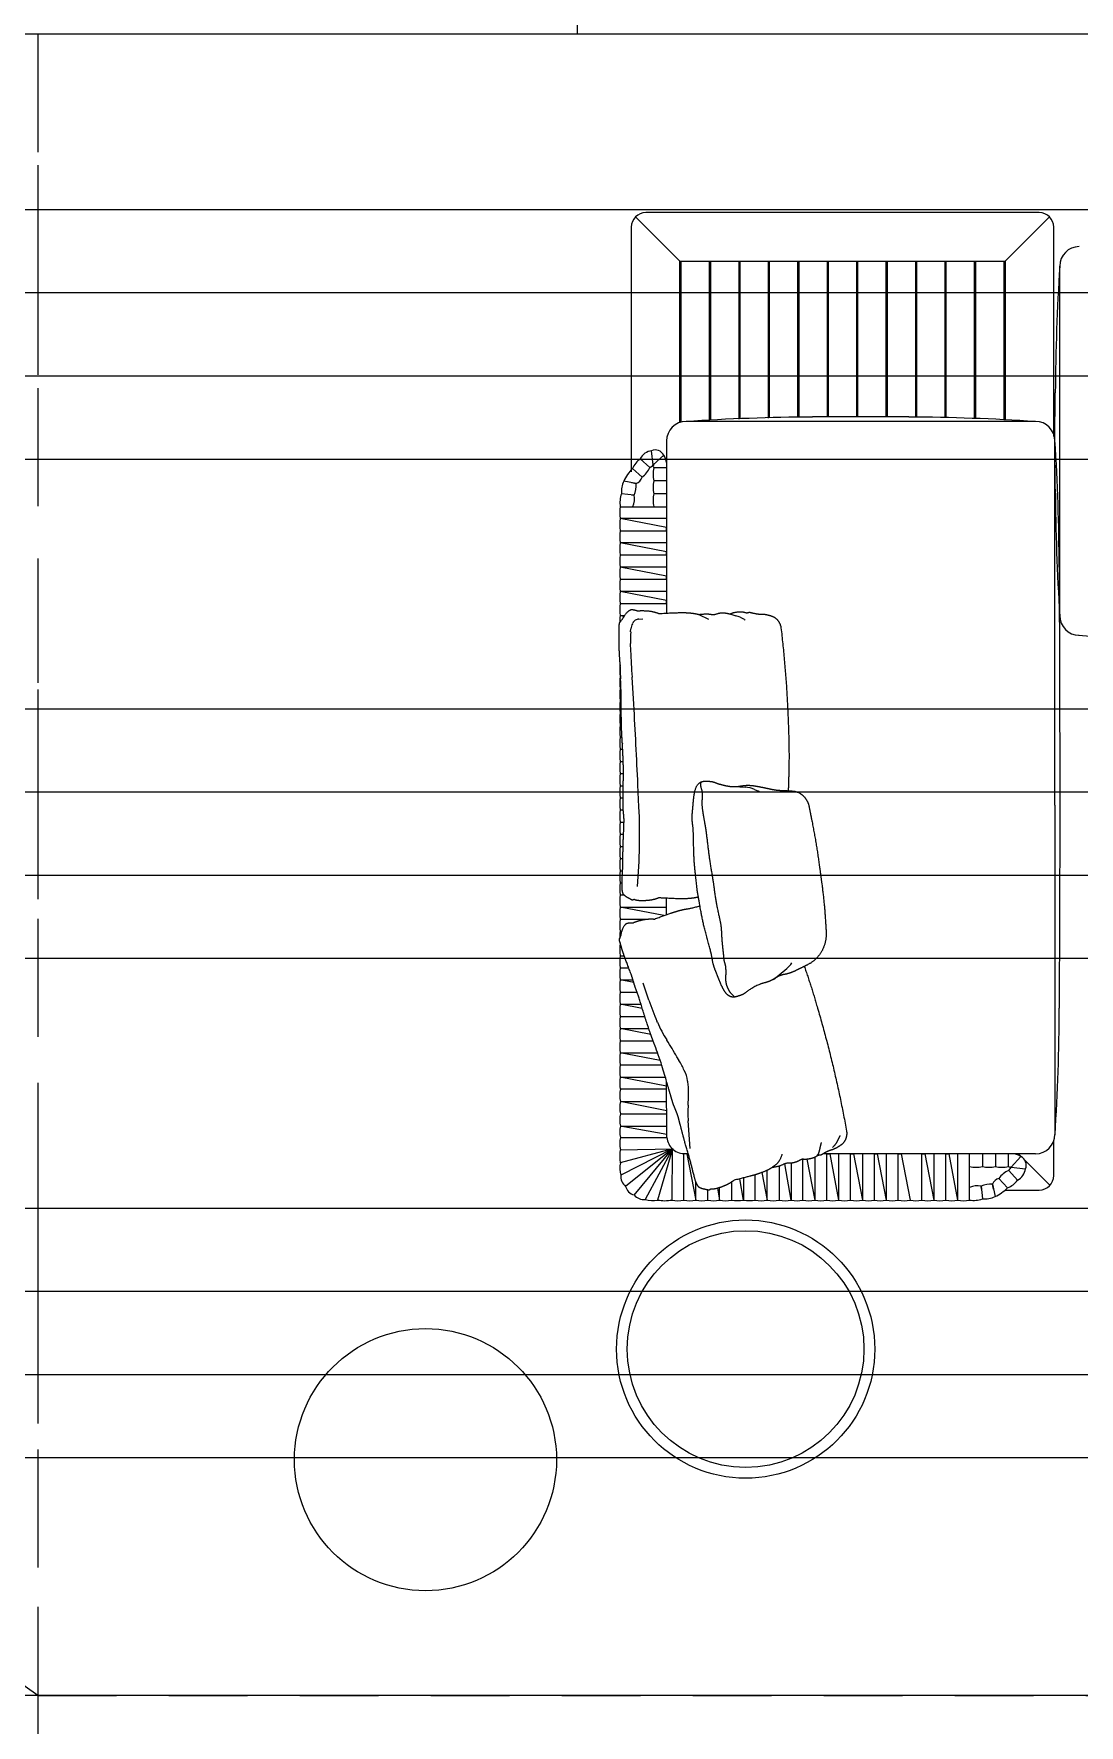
# Model space of a CAD drawing. Header units: metres. Extents: x 42 to 199, y -121 to 268.
# Drawn here: x 97.919 to 99.913, y -72.384 to -69.158 of the extents above; entities that cross this region are included whole.
import ezdxf

# ---------------------------------------------------------------- set-up
doc = ezdxf.new("R2010")
doc.units = ezdxf.units.M
doc.header["$LTSCALE"] = 0.3
doc.linetypes.add('HIDDEN', pattern=[0.375, 0.25, -0.125])
doc.layers.get('0').update_dxf_attribs({"color": 8})
for name, color, linetype in [('A-Cols', 8, 'Continuous'), ('A-ELEVATION 3', 8, 'Continuous'), ('A-Hidden-Above', 8, 'HIDDEN'), ('A-Wall-Plst', 8, 'Continuous')]:
    doc.layers.add(name, color=color, linetype=linetype)
for name, color, linetype, lineweight in [('A-Furniture', 8, 'Continuous', 0), ('A-Hatch', 8, 'Continuous', 9), ('DA HOUSE ARCH LAYOUT', 8, 'Continuous', 9)]:
    doc.layers.add(name, color=color, linetype=linetype, lineweight=lineweight)

# ---------------------------------------------------------------- blocks, each defined once
blk = doc.blocks.new('zw$8D9D')
for p, q in [((0.6824, 2.641), (-0.2319, 2.641)), ((-0.2658, 2.6071), (-0.2658, 2.0388)), ((-0.2559, 2.6311), (-0.1529, 2.5281)), ((0.7063, 2.6311), (0.6033, 2.5281)), ((0.7162, 2.1205), (0.7162, 2.6071)), ((-0.1529, 2.1533), (-0.1529, 2.5281)), ((-0.1529, 2.5281), (0.6033, 2.5281)), ((-0.1495, 2.1543), (-0.1495, 2.5281)), ((-0.1495, 2.5281), (-0.0844, 2.5281)), ((-0.0844, 2.5281), (-0.0844, 2.1581)), ((-0.081, 2.1583), (-0.081, 2.5281)), ((-0.081, 2.5281), (-0.016, 2.5281)), ((-0.016, 2.5281), (-0.016, 2.1613)), ((-0.0126, 2.1615), (-0.0126, 2.5281)), ((-0.0126, 2.5281), (0.0524, 2.5281)), ((0.0524, 2.5281), (0.0524, 2.1636)), ((0.0558, 2.1637), (0.0558, 2.5281)), ((0.0558, 2.5281), (0.1209, 2.5281)), ((0.1209, 2.5281), (0.1209, 2.165)), ((0.1243, 2.165), (0.1243, 2.5281)), ((0.1243, 2.5281), (0.1893, 2.5281)), ((0.1893, 2.5281), (0.1893, 2.1656)), ((0.1927, 2.1656), (0.1927, 2.5281)), ((0.1927, 2.5281), (0.2578, 2.5281)), ((0.2578, 2.5281), (0.2578, 2.166)), ((0.2611, 2.166), (0.2611, 2.5281)), ((0.2611, 2.5281), (0.3262, 2.5281)), ((0.3262, 2.5281), (0.3262, 2.1657)), ((0.3296, 2.1657), (0.3296, 2.5281)), ((0.3296, 2.5281), (0.3946, 2.5281)), ((0.3946, 2.5281), (0.3946, 2.1652)), ((0.398, 2.1652), (0.398, 2.5281)), ((0.398, 2.5281), (0.4631, 2.5281)), ((0.4631, 2.5281), (0.4631, 2.1641)), ((0.4665, 2.164), (0.4665, 2.5281)), ((0.4665, 2.5281), (0.5315, 2.5281)), ((0.5315, 2.5281), (0.5315, 2.1621)), ((0.5349, 2.162), (0.5349, 2.5281)), ((0.5349, 2.5281), (0.6, 2.5281)), ((0.6, 2.5281), (0.6, 2.1591)), ((0.6033, 2.5281), (0.6033, 2.159)), ((0.7301, 1.7043), (0.7301, 2.5166)), ((0.719, 2.1104), (0.7197, 2.2223)), ((0.2676, 2.1667), (0.1557, 2.166)), ((0.3795, 2.166), (0.2676, 2.1667)), ((0.6737, 2.1556), (-0.1386, 2.1556)), ((-0.2151, 2.0546), (-0.2187, 2.0877)), ((-0.1839, 2.1104), (-0.1838, 1.7102)), ((0.719, 1.264), (0.719, 2.1104)), ((0.7197, 1.9985), (0.719, 2.1104)), ((-0.2409, 2.0258), (-0.2632, 2.0461)), ((-0.2226, 2.0487), (-0.2449, 2.069)), ((-0.2151, 2.0546), (-0.1903, 2.0771)), ((-0.1838, 2.0478), (-0.2131, 2.0478)), ((-0.2545, 2.0112), (-0.2833, 2.0171)), ((-0.2657, 2.0135), (-0.2545, 2.0112)), ((-0.1838, 2.0178), (-0.2131, 2.0178)), ((-0.2594, 1.9846), (-0.2886, 1.9876)), ((-0.2657, 1.9852), (-0.2657, 1.9852)), ((-0.2657, 1.9852), (-0.2594, 1.9846)), ((-0.1838, 1.9877), (-0.2131, 1.9877)), ((-0.2914, 1.9576), (-0.1838, 1.9576)), ((-0.1838, 1.9089), (-0.2914, 1.93)), ((-0.1838, 1.93), (-0.2914, 1.93)), ((-0.2913, 1.9576), (-0.262, 1.9576)), ((-0.2914, 1.9018), (-0.1838, 1.9018)), ((-0.1838, 1.9018), (-0.1838, 1.9089)), ((-0.1838, 1.9018), (-0.1838, 1.9018)), ((-0.1838, 1.9018), (-0.1838, 1.8736)), ((-0.1838, 1.8524), (-0.2914, 1.8736)), ((-0.1838, 1.8736), (-0.2914, 1.8736)), ((-0.1838, 1.8453), (-0.1838, 1.8524)), ((-0.2914, 1.8453), (-0.1838, 1.8453)), ((-0.1838, 1.796), (-0.2914, 1.8171)), ((-0.1838, 1.8171), (-0.2914, 1.8171)), ((-0.1838, 1.8453), (-0.1838, 1.8453)), ((-0.1838, 1.8453), (-0.1838, 1.8171)), ((0.7289, 1.8173), (0.7302, 1.3047)), ((-0.2914, 1.7889), (-0.1838, 1.7889)), ((-0.1838, 1.7889), (-0.1838, 1.796)), ((-0.1838, 1.7889), (-0.1838, 1.7889)), ((-0.1838, 1.7889), (-0.1838, 1.7607)), ((-0.1838, 1.7396), (-0.2914, 1.7607)), ((-0.1838, 1.7607), (-0.2914, 1.7607)), ((-0.2914, 1.7325), (-0.1838, 1.7325)), ((-0.1838, 1.7325), (-0.1838, 1.7396)), ((-0.1838, 1.7325), (-0.1838, 1.7325)), ((-0.1838, 1.7325), (-0.1838, 1.7102)), ((-0.2826, 1.7025), (-0.2914, 1.7043)), ((-0.2815, 1.7043), (-0.2914, 1.7043)), ((-0.2481, 1.6962), (-0.239, 1.697)), ((-0.1086, 1.7071), (-0.0867, 1.6958)), ((-0.041, 1.7094), (-0.0324, 1.7068)), ((-0.0131, 1.7008), (-0.0037, 1.6961)), ((-0.0022, 1.6944), (-0.0011, 1.6938)), ((-0.2673, 1.6665), (-0.2667, 1.6737)), ((-0.2633, 1.6857), (-0.2625, 1.6872)), ((-0.2667, 1.6225), (-0.2676, 1.6394)), ((-0.2914, 1.5632), (-0.2905, 1.5632)), ((-0.2914, 1.535), (-0.2899, 1.5347)), ((-0.2899, 1.535), (-0.2914, 1.535)), ((-0.2599, 1.4983), (-0.2634, 1.5615)), ((-0.289, 1.5068), (-0.2914, 1.5068)), ((-0.2891, 1.4781), (-0.2914, 1.4785)), ((-0.2914, 1.4785), (-0.2891, 1.4785)), ((-0.2914, 1.4503), (-0.2886, 1.4503)), ((-0.2874, 1.4213), (-0.2914, 1.4221)), ((-0.2914, 1.4221), (-0.2874, 1.4221)), ((-0.2914, 1.3939), (-0.2858, 1.3939)), ((-0.2845, 1.3643), (-0.2914, 1.3657)), ((-0.2914, 1.3657), (-0.2845, 1.3657)), ((-0.2914, 1.3375), (-0.284, 1.3375)), ((-0.2846, 1.3079), (-0.2914, 1.3092)), ((-0.2914, 1.3092), (-0.2846, 1.3092)), ((-0.248, 1.2604), (-0.2504, 1.3109)), ((-0.0266, 1.3072), (-0.001, 1.3055)), ((0.0208, 1.3002), (0.0298, 1.2964)), ((0.7302, 1.3047), (0.7301, 1.2652)), ((-0.2914, 1.281), (-0.2849, 1.281)), ((0.7191, 1.264), (0.7191, 0.499)), ((0.7301, 1.2652), (0.7302, 1.2257)), ((-0.2844, 1.2514), (-0.2914, 1.2528)), ((-0.2914, 1.2528), (-0.2845, 1.2528)), ((-0.2914, 1.2246), (-0.2827, 1.2246)), ((0.7302, 1.2257), (0.729, 0.7921)), ((-0.2839, 1.1949), (-0.2914, 1.1964)), ((-0.2914, 1.1964), (-0.2838, 1.1964)), ((-0.2914, 1.1682), (-0.2849, 1.1682)), ((-0.2853, 1.1388), (-0.2914, 1.1399)), ((-0.2914, 1.1399), (-0.2853, 1.1399)), ((-0.2914, 1.1117), (-0.286, 1.1117)), ((-0.2873, 1.0827), (-0.2914, 1.0835)), ((-0.2914, 1.0835), (-0.2873, 1.0835)), ((-0.2914, 1.0553), (-0.2829, 1.0553)), ((-0.1903, 1.0072), (-0.2914, 1.0271)), ((-0.2914, 1.0271), (-0.1838, 1.0271)), ((-0.1838, 1.0096), (-0.1838, 1.0476)), ((-0.2914, 0.9989), (-0.2313, 0.9989)), ((-0.2877, 0.9699), (-0.2914, 0.9707)), ((-0.2914, 0.9707), (-0.2875, 0.9707)), ((-0.2914, 0.9424), (-0.2912, 0.9424)), ((-0.2912, 0.9424), (-0.2914, 0.9424)), ((-0.2816, 0.9123), (-0.2914, 0.9142)), ((-0.2914, 0.9142), (-0.2823, 0.9142)), ((-0.2914, 0.886), (-0.2718, 0.886)), ((0.0644, 0.8592), (0.0958, 0.8843)), ((-0.26, 0.8516), (-0.2914, 0.8578)), ((-0.2914, 0.8578), (-0.2619, 0.8578)), ((-0.2914, 0.8296), (-0.2525, 0.8296)), ((-0.2248, 0.8106), (-0.2384, 0.85)), ((-0.2402, 0.7913), (-0.2914, 0.8014)), ((-0.2914, 0.8014), (-0.2431, 0.8014)), ((-0.2914, 0.7731), (-0.2346, 0.7731)), ((-0.2052, 0.7595), (-0.2062, 0.762)), ((-0.2204, 0.731), (-0.2914, 0.7449)), ((-0.2914, 0.7449), (-0.2254, 0.7449)), ((-0.2914, 0.7167), (-0.2153, 0.7167)), ((-0.1831, 0.7176), (-0.1835, 0.7183)), ((-0.1985, 0.6703), (-0.2914, 0.6885)), ((-0.2914, 0.6885), (-0.2049, 0.6885)), ((-0.1549, 0.6707), (-0.1596, 0.679)), ((-0.2914, 0.6603), (-0.1951, 0.6603)), ((-0.1836, 0.6109), (-0.2914, 0.6321)), ((-0.2914, 0.6321), (-0.1866, 0.6321)), ((-0.2914, 0.6039), (-0.2913, 0.6039)), ((-0.1836, 0.604), (-0.2913, 0.604)), ((-0.1835, 0.4984), (-0.1836, 0.6212)), ((-0.1344, 0.6207), (-0.1348, 0.6231)), ((-0.1835, 0.5538), (-0.2913, 0.5753)), ((-0.2913, 0.5753), (-0.1836, 0.5753)), ((-0.1337, 0.5671), (-0.1334, 0.5736)), ((-0.2913, 0.5466), (-0.1835, 0.5466)), ((-0.1835, 0.4984), (-0.2913, 0.5179)), ((-0.2913, 0.5179), (-0.1835, 0.5179)), ((-0.1835, 0.5466), (-0.1838, 0.5466)), ((-0.1292, 0.4659), (-0.1335, 0.5305)), ((-0.2913, 0.4919), (-0.1833, 0.4919)), ((-0.1833, 0.4919), (-0.1835, 0.4984)), ((0.7162, 0.4033), (0.7162, 0.4832)), ((-0.1699, 0.4653), (-0.2913, 0.4328)), ((-0.2913, 0.4633), (-0.1699, 0.4653)), ((-0.1699, 0.4653), (-0.2901, 0.4042)), ((-0.1699, 0.4653), (-0.2793, 0.378)), ((-0.2595, 0.358), (-0.1699, 0.4653)), ((-0.1699, 0.4653), (-0.2333, 0.3474)), ((-0.1699, 0.4653), (-0.2047, 0.3463)), ((-0.1711, 0.3463), (-0.1699, 0.4653)), ((-0.1434, 0.454), (-0.1436, 0.4541)), ((-0.1434, 0.3463), (-0.1434, 0.454)), ((-0.1335, 0.4539), (-0.1434, 0.454)), ((-0.1365, 0.4539), (-0.1158, 0.3463)), ((0.1332, 0.3463), (0.1332, 0.4412)), ((0.1426, 0.441), (0.1609, 0.3463)), ((0.1609, 0.4457), (0.1609, 0.3463)), ((0.1885, 0.4539), (0.1804, 0.4539)), ((0.6738, 0.4539), (0.1804, 0.4539)), ((0.1885, 0.3463), (0.1885, 0.4539)), ((0.1885, 0.4539), (0.1955, 0.4539)), ((0.1955, 0.4539), (0.2162, 0.3463)), ((0.2438, 0.4539), (0.2162, 0.4539)), ((0.2162, 0.4539), (0.2162, 0.3463)), ((0.2438, 0.3463), (0.2438, 0.4539)), ((0.2438, 0.4539), (0.2508, 0.4539)), ((0.2508, 0.4539), (0.2715, 0.3463)), ((0.2992, 0.4539), (0.2715, 0.4539)), ((0.2715, 0.4539), (0.2715, 0.3463)), ((0.2992, 0.3463), (0.2992, 0.4539)), ((0.2992, 0.4539), (0.3061, 0.4539)), ((0.3061, 0.4539), (0.3268, 0.3463)), ((0.3545, 0.4539), (0.3268, 0.4539)), ((0.3268, 0.4539), (0.3268, 0.3463)), ((0.3545, 0.3463), (0.3545, 0.4539)), ((0.3545, 0.4539), (0.3614, 0.4539)), ((0.3614, 0.4539), (0.3821, 0.3463)), ((0.4098, 0.3463), (0.4098, 0.4539)), ((0.4098, 0.4539), (0.4167, 0.4539)), ((0.4167, 0.4539), (0.4375, 0.3463)), ((0.4651, 0.4539), (0.4375, 0.4539)), ((0.4375, 0.4539), (0.4375, 0.3463)), ((0.4651, 0.3463), (0.4651, 0.4539)), ((0.4651, 0.4539), (0.4721, 0.4539)), ((0.4721, 0.4539), (0.4928, 0.3463)), ((0.5204, 0.4539), (0.4928, 0.4539)), ((0.4928, 0.4539), (0.4928, 0.3463)), ((0.5204, 0.3463), (0.5204, 0.4539)), ((0.5505, 0.4539), (0.5505, 0.4245)), ((0.5806, 0.4539), (0.5806, 0.4245)), ((0.6106, 0.4539), (0.6106, 0.4245)), ((0.6174, 0.4226), (0.6399, 0.4474)), ((0.6424, 0.4459), (0.6343, 0.4541)), ((0.6424, 0.4459), (0.6369, 0.4514)), ((0.7064, 0.3819), (0.6486, 0.4397)), ((-0.0051, 0.3464), (-0.0136, 0.3957)), ((-0.0051, 0.3978), (-0.0051, 0.3464)), ((0.0225, 0.3463), (0.0225, 0.4052)), ((0.0379, 0.4103), (0.0502, 0.3463)), ((0.0502, 0.3463), (0.0502, 0.4155)), ((0.0779, 0.4253), (0.0779, 0.3463)), ((0.1055, 0.3463), (0.091, 0.4306)), ((0.1055, 0.4322), (0.1055, 0.3463)), ((0.5886, 0.3968), (0.6089, 0.3744)), ((0.6115, 0.4151), (0.6318, 0.3927)), ((0.6174, 0.4226), (0.6505, 0.4189)), ((-0.1158, 0.3463), (-0.1158, 0.3891)), ((-0.0881, 0.3463), (-0.0881, 0.3697)), ((-0.0657, 0.3736), (-0.0604, 0.3463)), ((-0.0604, 0.3463), (-0.0604, 0.3752)), ((-0.0328, 0.3882), (-0.0328, 0.3463)), ((0.5204, 0.3464), (0.5204, 0.3757)), ((0.5474, 0.3783), (0.5504, 0.3491)), ((0.548, 0.372), (0.5474, 0.3783)), ((0.548, 0.372), (0.548, 0.372)), ((0.574, 0.3832), (0.5799, 0.3544)), ((0.5763, 0.372), (0.574, 0.3832)), ((0.6032, 0.3695), (0.6824, 0.3695))]:
    blk.add_line(p, q)
for radius in [0.3001, 0.2751]:
    blk.add_circle((0, 0), radius)
for centre, radius, start, end in [((-0.2319, 2.6071), 0.0339, 90, 180), ((0.6824, 2.6071), 0.0339, 0, 90), ((0.7754, 2.5166), 0.0453, 90.0441, 180.044), ((5.8471, 2.1888), 5.1274, 176.335, 179.6257), ((0.1892, -2.9614), 5.1274, 90.3743, 93.665), ((0.346, -2.9614), 5.1274, 86.335, 89.6257), ((-0.1386, 2.1103), 0.0453, 89.956, 179.9559), ((0.6737, 2.1103), 0.0453, 0.0441, 90.044), ((-0.2136, 2.0529), 0.0352, 98.3015, 152.7431), ((-0.2101, 2.0675), 0.022, 25.8336, 113.1524), ((-4.0671, 1.805), 4.796, 0.147, 3.665), ((-0.1717, 1.9614), 0.1247, 137.2043, 153.4621), ((-0.2131, 2.0248), 0.0544, 125.7474, 156.9688), ((-0.2727, 2.07), 0.0544, 305.7474, 336.9688), ((-0.2344, 2.0715), 0.0257, 297.3772, 318.8609), ((-0.1564, 2.0328), 0.0587, 165.162, 194.838), ((-0.208, 2.0522), 0.00676, 146.9925, 220.573), ((-0.2254, 2.0539), 0.042, 8.3257, 33.4355), ((-0.2305, 1.9924), 0.0583, 154.9252, 184.7248), ((-0.2999, 2.0058), 0.0458, 332.3368, 6.7828), ((-0.2635, 2.0333), 0.0238, 292.3474, 341.8485), ((-0.1564, 2.0027), 0.0587, 165.162, 194.838), ((-0.2336, 1.9675), 0.0586, 159.9549, 189.6634), ((-0.304, 1.9753), 0.0456, 337.2672, 11.7724), ((-0.1564, 1.9727), 0.0587, 165.162, 194.838), ((5.8471, 2.032), 5.1274, 180.3743, 183.665), ((-0.2228, 1.9438), 0.07, 168.6012, 191.3988), ((-0.22, 1.9159), 0.0728, 168.8238, 191.1762), ((-0.22, 1.8877), 0.0728, 168.8238, 191.1762), ((-0.22, 1.8594), 0.0728, 168.8238, 191.1762), ((-0.22, 1.8312), 0.0728, 168.8238, 191.1762), ((-0.22, 1.803), 0.0728, 168.8238, 191.1762), ((-0.22, 1.7748), 0.0728, 168.8238, 191.1762), ((-0.22, 1.7466), 0.0728, 168.8238, 191.1762), ((-0.22, 1.7184), 0.0728, 168.8238, 191.1762), ((-0.22, 1.6902), 0.0728, 168.8238, 181.5523), ((-0.2491, 1.6805), 0.015, 119.7449, 153.4349), ((-0.2463, 1.6757), 0.0205, 94.7636, 119.7449), ((0.0099, 1.8472), 0.1466, 253.2172, 257.1957), ((-0.0319, 1.663), 0.0422, 63.4349, 77.1957), ((-0.0044, 1.6947), 0.0016, 21.8014, 63.4349), ((-0.0013, 1.6959), 0.00174, 201.8014, 240.2551), ((0.7754, 1.7042), 0.0453, 179.956, 269.9559), ((-0.0722, 1.6502), 0.1957, 175.2364, 183.1798), ((-0.234, 1.671), 0.0328, 153.4349, 175.2364), ((1.0807, 6.4451), 4.796, 266.335, 269.853), ((-45.9302, -0.9144), 45.7339, 3.10336, 3.17983), ((-0.22, 1.5773), 0.0728, 169.8363, 191.1762), ((-0.22, 1.5491), 0.0728, 168.8238, 191.1762), ((-0.22, 1.5209), 0.0728, 168.8238, 191.1762), ((-0.22, 1.4926), 0.0728, 168.8238, 191.1762), ((-28.7295, -0.0452), 28.5114, 2.72631, 3.10336), ((-0.22, 1.4644), 0.0728, 168.8238, 191.1762), ((-0.22, 1.4362), 0.0728, 168.8238, 191.1762), ((-0.22, 1.408), 0.0728, 168.8238, 191.1762), ((-0.22, 1.3798), 0.0728, 168.8238, 191.1762), ((-0.22, 1.3516), 0.0728, 168.8238, 191.1762), ((-0.22, 1.3233), 0.0728, 168.8238, 191.1762), ((-0.22, 1.2951), 0.0728, 168.8238, 191.1762), ((-0.0053, 1.2399), 0.0658, 66.6148, 86.2373), ((-0.22, 1.2669), 0.0728, 168.8238, 191.1762), ((-1.6438, 1.1939), 1.3974, 355.1207, 2.7263), ((0.0265, 1.2887), 0.00836, 45, 66.6148), ((-0.22, 1.2387), 0.0728, 168.8238, 191.1762), ((-0.22, 1.2105), 0.0728, 168.8238, 191.1762), ((-0.22, 1.1823), 0.0728, 168.8238, 191.1762), ((-0.22, 1.1541), 0.0728, 168.8238, 191.1762), ((-0.22, 1.1258), 0.0728, 168.8238, 191.1762), ((-0.22, 1.0976), 0.0728, 168.8238, 191.1762), ((-0.22, 1.0694), 0.0728, 168.8238, 191.1762), ((-0.22, 1.0412), 0.0728, 168.8238, 191.1762), ((-0.22, 1.013), 0.0728, 168.8238, 191.1762), ((-0.22, 0.9848), 0.0728, 168.8238, 191.1762), ((-0.22, 0.9565), 0.0728, 168.8238, 181.9125), ((-0.22, 0.9565), 0.0728, 190.0359, 191.1762), ((-0.22, 0.9283), 0.0728, 168.8238, 191.1762), ((-0.22, 0.9001), 0.0728, 168.8238, 191.1762), ((-0.22, 0.8719), 0.0728, 168.8238, 191.1762), ((0.0659, 0.9216), 0.0478, 308.7048, 330.2551), ((-0.22, 0.8437), 0.0728, 168.8238, 191.1762), ((-0.22, 0.8155), 0.0728, 168.8238, 191.1762), ((-0.22, 0.7873), 0.0728, 168.8238, 191.1762), ((0.5018, 1.0607), 0.7685, 198.992, 202.873), ((-4.0945, 0.8062), 4.8235, 356.335, 359.833), ((-0.22, 0.759), 0.0728, 168.8238, 191.1762), ((0.0499, 0.8672), 0.2768, 202.873, 212.5278), ((-0.22, 0.7308), 0.0728, 168.8238, 191.1762), ((-0.22, 0.7026), 0.0728, 168.8238, 191.1762), ((-1.0623, 0.1569), 1.0428, 30.0441, 32.5278), ((-0.22, 0.6744), 0.0728, 168.8238, 191.1762), ((-0.4746, 0.4858), 0.3693, 25.996, 30.0441), ((-0.22, 0.6462), 0.0728, 168.8238, 191.1762), ((-0.22, 0.618), 0.0728, 168.8238, 191.1762), ((-0.2229, 0.6086), 0.0893, 9.3666, 25.996), ((-0.2174, 0.5897), 0.0752, 169.0064, 190.9936), ((-0.2661, 0.599), 0.1335, 359.2475, 9.3666), ((-0.7146, 0.6049), 0.5821, 356.921, 359.2475), ((-0.2174, 0.561), 0.0752, 169.0064, 190.9936), ((0.1701, 0.5508), 0.3043, 176.921, 183.8143), ((-0.2174, 0.5323), 0.0752, 169.0064, 190.9936), ((-0.2307, 0.5049), 0.0619, 167.878, 192.122), ((-0.2174, 0.4776), 0.0752, 169.0064, 190.9936), ((-0.1412, 0.4964), 0.0423, 185.9906, 229.3113), ((0.6739, 0.4991), 0.0452, 269.8691, 359.8684), ((-0.2092, 0.4481), 0.0835, 169.5029, 190.4971), ((-0.2392, 0.4206), 0.0535, 166.7371, 197.7973), ((-0.1412, 0.4964), 0.0423, 225.072, 266.7791), ((0.5355, 0.3972), 0.0587, 104.7906, 104.838), ((0.5355, 0.3972), 0.0587, 75.162, 75.2094), ((0.5655, 0.3972), 0.0587, 104.7906, 104.838), ((0.5655, 0.3972), 0.0587, 75.162, 75.2094), ((0.5956, 0.3972), 0.0587, 104.7906, 104.838), ((0.5956, 0.3972), 0.0587, 75.162, 75.2094), ((0.6167, 0.4123), 0.042, 98.2079, 98.3256), ((0.6167, 0.4123), 0.042, 56.5645, 81.7921), ((0.6303, 0.4276), 0.022, 336.8476, 64.1664), ((-0.2588, 0.4018), 0.0314, 175.6189, 229.213), ((0.5355, 0.4813), 0.0587, 255.162, 284.838), ((0.5655, 0.4813), 0.0587, 255.162, 284.838), ((0.5961, 0.3741), 0.0238, 108.1515, 157.6526), ((0.5956, 0.4813), 0.0587, 255.162, 284.838), ((0.6328, 0.365), 0.0544, 113.0312, 144.2526), ((0.615, 0.4297), 0.00676, 229.427, 303.0075), ((0.6343, 0.4033), 0.0257, 131.1391, 152.6228), ((0.6157, 0.424), 0.0352, 297.2569, 351.6985), ((0.6824, 0.4033), 0.0339, 270, 0), ((-0.2512, 0.3861), 0.0292, 195.9304, 253.543), ((-0.2357, 0.3787), 0.0314, 221.0252, 274.3811), ((0.5381, 0.3337), 0.0456, 78.2276, 112.7328), ((0.5686, 0.3377), 0.0458, 83.2172, 117.6632), ((0.5552, 0.4072), 0.0583, 265.2752, 295.0748), ((0.5242, 0.466), 0.1247, 296.5379, 312.7957), ((0.5876, 0.4245), 0.0544, 293.0312, 324.2526), ((-0.217, 0.3984), 0.0535, 252.2027, 283.2629), ((-0.1879, 0.445), 0.1001, 260.3301, 279.6699), ((-0.1573, 0.4149), 0.07, 258.6012, 281.3988), ((-0.1296, 0.4149), 0.07, 258.6012, 281.3988), ((-0.1019, 0.4149), 0.07, 258.6012, 281.3988), ((-0.0743, 0.4149), 0.07, 258.6012, 281.3988), ((-0.0466, 0.4149), 0.07, 258.6012, 281.3988), ((-0.0189, 0.415), 0.07, 258.6012, 281.3988), ((0.0087, 0.415), 0.07, 258.6012, 281.3988), ((0.0364, 0.4149), 0.07, 258.6012, 281.3988), ((0.064, 0.4149), 0.07, 258.6012, 281.3988), ((0.0917, 0.4149), 0.07, 258.6012, 281.3988), ((0.1194, 0.4149), 0.07, 258.6012, 281.3988), ((0.147, 0.4149), 0.07, 258.6012, 281.3988), ((0.1747, 0.4149), 0.07, 258.6012, 281.3988), ((0.2023, 0.4149), 0.07, 258.6012, 281.3988), ((0.23, 0.4149), 0.07, 258.6012, 281.3988), ((0.2577, 0.4149), 0.07, 258.6012, 281.3988), ((0.2853, 0.4149), 0.07, 258.6012, 281.3988), ((0.313, 0.4149), 0.07, 258.6012, 281.3988), ((0.3406, 0.4149), 0.07, 258.6012, 281.3988), ((0.3683, 0.4149), 0.07, 258.6012, 281.3988), ((0.396, 0.4149), 0.07, 258.6012, 281.3988), ((0.4236, 0.4149), 0.07, 258.6012, 281.3988), ((0.4513, 0.4149), 0.07, 258.6012, 281.3988), ((0.479, 0.4149), 0.07, 258.6012, 281.3988), ((0.5066, 0.4149), 0.07, 258.6012, 281.3988), ((0.5303, 0.4041), 0.0586, 260.3366, 290.0451)]:
    blk.add_arc(centre, radius, start, end)
for points in [[(-0.2916, 1.6896), (-0.2896, 1.6911), (-0.2778, 1.7105), (-0.2688, 1.7175), (-0.2674, 1.7181)], [(-0.2674, 1.7181), (-0.266, 1.7187), (-0.257, 1.7177), (-0.2512, 1.7154)], [(-0.2014, 1.7093), (-0.166, 1.7113), (-0.1336, 1.7116), (-0.1212, 1.7097)], [(-0.1212, 1.7097), (-0.1145, 1.7087), (-0.1086, 1.7071)], [(-0.1086, 1.7071), (-0.091, 1.7093), (-0.0823, 1.7077)], [(-0.0823, 1.7077), (-0.0735, 1.7061), (-0.0597, 1.7112), (-0.0462, 1.7107), (-0.0358, 1.708), (-0.0326, 1.7098)], [(-0.0011, 1.7116), (0.0037, 1.7108), (0.0062, 1.7117)], [(0.0062, 1.7117), (0.009, 1.7127), (0.0119, 1.7117)], [(0.0119, 1.7117), (0.0149, 1.7107), (0.0304, 1.7077), (0.0411, 1.7082), (0.0485, 1.7068)], [(0.0485, 1.7068), (0.0559, 1.7053), (0.0655, 1.7014)], [(-0.294, 1.6433), (-0.2938, 1.6636), (-0.2936, 1.6838)], [(-0.2936, 1.6838), (-0.2936, 1.6881), (-0.2916, 1.6896)], [(-0.2917, 1.5919), (-0.2931, 1.6118), (-0.2941, 1.6324), (-0.294, 1.6433)], [(-0.2905, 1.558), (-0.2903, 1.572), (-0.2917, 1.5919)], [(-0.2897, 1.5321), (-0.2906, 1.544), (-0.2905, 1.558)], [(-0.289, 1.4993), (-0.2888, 1.5203), (-0.2897, 1.5321)], [(-0.288, 1.4327), (-0.2884, 1.4378), (-0.2892, 1.4784), (-0.289, 1.4993)], [(-0.2874, 1.4208), (-0.2876, 1.4277), (-0.288, 1.4327)], [(-0.2866, 1.4089), (-0.2871, 1.4139), (-0.2874, 1.4208)], [(-0.2841, 1.3283), (-0.2837, 1.3484), (-0.2862, 1.404), (-0.2866, 1.4089)], [(-0.124, 1.2435), (-0.123, 1.2549), (-0.1207, 1.2841), (-0.1151, 1.3088), (-0.1034, 1.3192), (-0.0982, 1.3194)], [(-0.1002, 1.2924), (-0.1008, 1.2964), (-0.1046, 1.309), (-0.104, 1.3141)], [(-0.104, 1.3141), (-0.1034, 1.3192), (-0.1036, 1.318)], [(-0.0982, 1.3194), (-0.0929, 1.3195), (-0.085, 1.3194)], [(-0.085, 1.3194), (-0.0771, 1.3193), (-0.0694, 1.316)], [(-0.0694, 1.316), (-0.0617, 1.3128), (-0.0481, 1.3097)], [(-0.0188, 1.3074), (-0.0137, 1.3082), (-0.0086, 1.309)], [(0.0491, 1.3034), (0.0548, 1.3022), (0.0605, 1.301)], [(0.1067, 1.297), (0.108, 1.2969), (0.1093, 1.2968)], [(-0.0994, 1.2508), (-0.1011, 1.2625), (-0.1007, 1.2782), (-0.0996, 1.2884), (-0.1002, 1.2924)], [(0.1338, 1.2858), (0.1339, 1.2857), (0.1341, 1.2855)], [(0.1474, 1.2609), (0.1509, 1.2429), (0.1545, 1.2249)], [(-0.2833, 1.2108), (-0.2832, 1.2149), (-0.2827, 1.2237), (-0.2827, 1.2351), (-0.2838, 1.2454)], [(-0.1234, 1.221), (-0.125, 1.232), (-0.124, 1.2435)], [(-0.1119, 1.0614), (-0.116, 1.0978), (-0.1199, 1.1336), (-0.1211, 1.1786), (-0.1217, 1.2099), (-0.1234, 1.221)], [(-0.0945, 1.2214), (-0.0977, 1.2391), (-0.0994, 1.2508)], [(-0.0874, 1.1704), (-0.0912, 1.2037), (-0.0945, 1.2214)], [(-0.2852, 1.1466), (-0.2849, 1.173), (-0.2833, 1.2066), (-0.2833, 1.2108)], [(-0.2873, 1.0728), (-0.2877, 1.0797), (-0.2854, 1.1201), (-0.2852, 1.1466)], [(-0.0721, 1.0659), (-0.0756, 1.0918), (-0.0835, 1.137), (-0.0874, 1.1704)], [(0.1713, 1.1236), (0.1741, 1.1033), (0.1768, 1.083)], [(-0.2857, 1.0612), (-0.287, 1.0659), (-0.2873, 1.0728)], [(-0.283, 1.0554), (-0.2844, 1.0565), (-0.2857, 1.0612)], [(-0.0621, 0.8591), (-0.0674, 0.8727), (-0.0758, 0.8941), (-0.079, 0.9162), (-0.0873, 0.9464), (-0.0989, 0.9899), (-0.1054, 1.0253), (-0.1119, 1.0614)], [(-0.0559, 0.9748), (-0.0564, 0.9829), (-0.0608, 1.0036), (-0.0687, 1.0401), (-0.0721, 1.0659)], [(-0.2624, 1.0435), (-0.2637, 1.0431), (-0.2657, 1.0442), (-0.2689, 1.0461), (-0.2709, 1.0472)], [(-0.2589, 1.0447), (-0.2614, 1.0438), (-0.2624, 1.0435)], [(-0.2456, 1.0419), (-0.2543, 1.0422), (-0.2589, 1.0447)], [(-0.2246, 1.0427), (-0.2356, 1.0415), (-0.2456, 1.0419)], [(-0.2014, 1.0486), (-0.2136, 1.0439), (-0.2246, 1.0427)], [(-0.1085, 1.0293), (-0.1075, 1.0293), (-0.1061, 1.0294)], [(-0.2927, 0.9542), (-0.2912, 0.9563), (-0.2856, 0.9783), (-0.279, 0.9876), (-0.2767, 0.9895), (-0.2677, 0.9912), (-0.2615, 0.9907)], [(-0.2121, 0.9993), (-0.1789, 1.0116), (-0.1634, 1.0164)], [(0.1858, 0.9918), (0.1865, 0.981), (0.1871, 0.9702)], [(-0.0459, 0.8677), (-0.0451, 0.8735), (-0.0456, 0.8815), (-0.0465, 0.8921), (-0.05, 0.9023), (-0.0514, 0.9209), (-0.0544, 0.9462), (-0.0554, 0.9667), (-0.0559, 0.9748)], [(-0.2823, 0.9142), (-0.2858, 0.9239), (-0.2881, 0.9319)], [(-0.2607, 0.8538), (-0.2646, 0.8673), (-0.2789, 0.9045), (-0.2823, 0.9142)], [(-0.0431, 0.8436), (-0.0447, 0.8478), (-0.0467, 0.8619), (-0.0459, 0.8677)], [(0.1436, 0.8929), (0.1293, 0.8859), (0.115, 0.8789)], [(-0.2299, 0.7587), (-0.2363, 0.778), (-0.2481, 0.8182), (-0.2567, 0.8403), (-0.2607, 0.8538)], [(-0.0506, 0.8344), (-0.0568, 0.8454), (-0.0621, 0.8591)], [(-0.0373, 0.82), (-0.0444, 0.8234), (-0.0506, 0.8344)], [(-0.0252, 0.818), (-0.0321, 0.8245), (-0.0368, 0.8301), (-0.0415, 0.8395), (-0.0431, 0.8436)], [(0.0661, 0.8604), (0.0653, 0.8598), (0.0644, 0.8592)], [(-0.2177, 0.7234), (-0.22, 0.7299), (-0.2236, 0.7394), (-0.2299, 0.7587)], [(-0.2135, 0.7123), (-0.2154, 0.7169), (-0.2177, 0.7234)], [(-0.1632, 0.5567), (-0.1672, 0.5662), (-0.1691, 0.5722)], [(-0.1548, 0.532), (-0.1558, 0.5363), (-0.1591, 0.5472), (-0.1632, 0.5567)], [(-0.1526, 0.5237), (-0.1538, 0.5277), (-0.1548, 0.532)], [(-0.1473, 0.5034), (-0.1514, 0.5197), (-0.1526, 0.5237)], [(-0.1114, 0.38), (-0.114, 0.3841), (-0.1186, 0.3971), (-0.1283, 0.4364), (-0.1432, 0.4871), (-0.1473, 0.5034)], [(0.1741, 0.4711), (0.1752, 0.4756), (0.1764, 0.4802)], [(0.226, 0.4777), (0.218, 0.4712), (0.2047, 0.464), (0.1943, 0.4614), (0.1873, 0.4577)], [(0.2023, 0.4686), (0.2095, 0.4764), (0.2106, 0.4781)], [(0.2106, 0.4781), (0.2116, 0.4798), (0.2166, 0.4891), (0.2198, 0.4961)], [(0.1155, 0.434), (0.1091, 0.4318), (0.0944, 0.4327), (0.0786, 0.4245), (0.0611, 0.4215)], [(0.1461, 0.4415), (0.1381, 0.4402), (0.131, 0.4418), (0.1219, 0.4362), (0.1155, 0.434)], [(0.0229, 0.4053), (0.0074, 0.4007), (-0.027, 0.3924)], [(-0.0862, 0.3693), (-0.0873, 0.3695), (-0.0909, 0.3704), (-0.0931, 0.3709)], [(-0.0839, 0.3698), (-0.0851, 0.369), (-0.0862, 0.3693)], [(-0.0809, 0.372), (-0.083, 0.3704), (-0.0839, 0.3698)], [(-0.027, 0.3924), (-0.0374, 0.3844), (-0.0475, 0.3801)]]:
    blk.add_open_spline(points, degree=2)
for points, knots in [([(-0.2512, 1.7154), (-0.2486, 1.7158), (-0.2356, 1.7163), (-0.2136, 1.7139), (-0.2014, 1.7093)], [0.676851212, 0.676851212, 0.676851212, 0.677580665, 0.680008861, 0.682437056, 0.682437056, 0.682437056]), ([(-0.0326, 1.7098), (-0.0295, 1.7116), (-0.0134, 1.7139), (-0.0034, 1.7127), (-0.0011, 1.7116)], [0.75015792, 0.75015792, 0.75015792, 0.76037792, 0.77059791, 0.77458715, 0.77458715, 0.77458715]), ([(-0.2838, 1.2454), (-0.2849, 1.2557), (-0.285, 1.2682), (-0.2848, 1.2906), (-0.2846, 1.3083), (-0.2841, 1.3283)], [0.55691458, 0.55691458, 0.55691458, 0.56854005, 0.58016552, 0.60232657, 0.60692832, 0.60692832, 0.60692832]), ([(-0.0481, 1.3097), (-0.0345, 1.3067), (-0.0228, 1.3074), (-0.0188, 1.3074)], [0.97620511, 0.97620511, 0.97620511, 0.99221774, 1, 1, 1]), ([(-0.2709, 1.0472), (-0.2728, 1.0483), (-0.2772, 1.0506), (-0.2812, 1.0539), (-0.283, 1.0554)], [0.39984965, 0.39984965, 0.39984965, 0.41849884, 0.43714803, 0.45228536, 0.45228536, 0.45228536]), ([(-0.1099, 1.0504), (-0.1152, 1.049), (-0.1336, 1.0462), (-0.166, 1.0465), (-0.2014, 1.0486)], [0, 0, 0, 0.0442732, 0.1372075, 0.2301418, 0.2301418, 0.2301418]), ([(-0.1634, 1.0164), (-0.1479, 1.0213), (-0.1288, 1.024), (-0.1085, 1.0293)], [0.99734285, 0.99734285, 0.99734285, 0.999044376, 0.999956668, 0.999956668, 0.999956668]), ([(-0.2615, 0.9907), (-0.2592, 0.9918), (-0.2468, 0.9961), (-0.2251, 1.0002), (-0.2121, 0.9993)], [0.994191051, 0.994191051, 0.994191051, 0.994380441, 0.995010883, 0.995641324, 0.995641324, 0.995641324]), ([(-0.2881, 0.9319), (-0.2905, 0.94), (-0.2941, 0.9522), (-0.2927, 0.9542)], [0.990470575, 0.990470575, 0.990470575, 0.991397399, 0.991863008, 0.991863008, 0.991863008]), ([(0.0644, 0.8592), (0.06, 0.8565), (0.0475, 0.8518), (0.0323, 0.8483), (0.0079, 0.8348), (-0.005, 0.8241), (-0.0201, 0.8194), (-0.0303, 0.8167), (-0.0373, 0.82)], [0.5512507, 0.5512507, 0.5512507, 0.5598768, 0.5758895, 0.5919021, 0.6079147, 0.6239273, 0.63994, 0.6559526, 0.6559526, 0.6559526]), ([(-0.1691, 0.5722), (-0.171, 0.5782), (-0.1773, 0.5996), (-0.1823, 0.6166), (-0.1931, 0.6552), (-0.2117, 0.7077), (-0.2135, 0.7123)], [0.972934796, 0.972934796, 0.972934796, 0.975225184, 0.979591235, 0.980497846, 0.981404458, 0.98231107, 0.98231107, 0.98231107]), ([(0.0627, 0.4235), (0.0672, 0.4263), (0.0793, 0.4356), (0.0853, 0.4529)], [0, 0, 0, 0.316865, 1, 1, 1]), ([(0.1652, 0.4485), (0.1634, 0.4468), (0.1541, 0.4428), (0.1461, 0.4415)], [0.64881547, 0.64881547, 0.64881547, 0.65996065, 0.68851338, 0.68851338, 0.68851338]), ([(0.1873, 0.4577), (0.1803, 0.454), (0.1752, 0.4504), (0.1697, 0.4507), (0.1652, 0.4485)], [0.57803593, 0.57803593, 0.57803593, 0.6026306, 0.62722526, 0.64881547, 0.64881547, 0.64881547]), ([(0.1668, 0.4506), (0.1697, 0.4533), (0.1725, 0.4644), (0.1741, 0.4711)], [0, 0, 0, 0.2655702, 0.7011715, 0.7011715, 0.7011715]), ([(0.0611, 0.4215), (0.0559, 0.4183), (0.0385, 0.4099), (0.0229, 0.4053)], [0.85982977, 0.85982977, 0.85982977, 0.86964656, 0.88795598, 0.88795598, 0.88795598]), ([(-0.0931, 0.3709), (-0.0953, 0.3714), (-0.1002, 0.3722), (-0.1049, 0.3742), (-0.1087, 0.3758), (-0.1114, 0.38)], [0.93970032, 0.93970032, 0.93970032, 0.94337448, 0.94704865, 0.95003092, 0.95232131, 0.95232131, 0.95232131]), ([(-0.0475, 0.3801), (-0.0577, 0.3757), (-0.0758, 0.3709), (-0.0809, 0.372)], [0.91304931, 0.91304931, 0.91304931, 0.91983323, 0.92569275, 0.92569275, 0.92569275])]:
    blk.add_open_spline(points, degree=2, knots=knots)
for points, weights in [([(0.0655, 1.7014), (0.0798, 1.6926), (0.0822, 1.6761)], [1, 0.90555312379, 1]), ([(0.0822, 1.6761), (0.0995, 1.528), (0.1009, 1.3789)], [1, 0.99856014248, 1]), ([(0.1009, 1.3789), (0.1005, 1.3382), (0.099, 1.2975)], [1, 0.999892402458, 1]), ([(-0.0086, 1.309), (0.0059, 1.3113), (0.0204, 1.3089)], [1, 0.987237172041, 1]), ([(0.0204, 1.3089), (0.0348, 1.3065), (0.0491, 1.3034)], [1, 0.999725725822, 1]), ([(0.0605, 1.301), (0.0719, 1.2986), (0.0835, 1.2982)], [1, 0.995965094722, 1]), ([(0.0835, 1.2982), (0.0951, 1.2978), (0.1067, 1.297)], [1, 0.999811025704, 1]), ([(0.1093, 1.2968), (0.1236, 1.2958), (0.1338, 1.2858)], [1, 0.938407183084, 1]), ([(0.1341, 1.2855), (0.1446, 1.2753), (0.1474, 1.2609)], [1, 0.955206816278, 1]), ([(0.1545, 1.2249), (0.1644, 1.1745), (0.1713, 1.1236)], [1, 0.999570131144, 1]), ([(0.1768, 1.083), (0.183, 1.0376), (0.1858, 0.9918)], [1, 0.999316747841, 1]), ([(0.1871, 0.9702), (0.1886, 0.946), (0.177, 0.9248)], [1, 0.960433497192, 1]), ([(0.177, 0.9248), (0.1653, 0.9036), (0.1436, 0.8929)], [1, 0.953750623637, 1]), ([(0.09, 0.8706), (0.0769, 0.8681), (0.0661, 0.8604)], [1, 0.976207292081, 1]), ([(0.115, 0.8789), (0.103, 0.873), (0.09, 0.8706)], [1, 0.990766249878, 1]), ([(0.1363, 0.8894), (0.1525, 0.8434), (0.1659, 0.7965)], [1, 0.999597334718, 1]), ([(0.1659, 0.7965), (0.2081, 0.6535), (0.2346, 0.5068)], [1, 0.99856014248, 1]), ([(0.2346, 0.5068), (0.2371, 0.4902), (0.226, 0.4777)], [1, 0.90555312379, 1])]:
    blk.add_rational_spline(points, weights, degree=2)
blk = doc.blocks.new('SCREEN')
at = {"layer": 'A-Hidden-Above', "color": 8, "ltscale": 3}
blk.add_lwpolyline([(197.8761, -168.9839), (197.8761, -172.983), (204.6562, -172.9829), (204.6563, -168.983)], dxfattribs=at)
blk = doc.blocks.new('BEAM LAYOUTS AND DEPTS AS PER SITE')
at = {"layer": 'A-Cols', "color": 8, "ltscale": 0.25}
blk.add_circle((98.6661, -71.878), 0.25, dxfattribs=at)
blk = doc.blocks.new('DA HOUSE ARCH LAYOUT')
at = {"layer": 'A-Hatch', "transparency": 33554534}
h = blk.add_hatch(dxfattribs=at)
h.set_pattern_fill('ANSI34', color=8, scale=0.05, angle=135)
h.set_pattern_definition([(180, (143.66595, 80.5253), (-8e-16, -0.9525), []), (180, (143.5072, 80.684), (-8e-16, -0.9525), []), (180, (143.34845, 80.8428), (-8e-16, -0.9525), []), (180, (143.1897, 81.0015), (-8e-16, -0.9525), [])])
h.paths.add_polyline_path([(-4.77, -11.6999), (19.35, -11.7), (19.35, -23.43), (32.0283, -23.43), (32.2446, -21.83), (30.3908, -21.83), (30.3908, -21.93), (29.9908, -21.93), (29.9906, -14.136), (29.9906, -15.135, -0.255571), (30.2109, -14.7322), (30.2208, -12.5299), (29.9908, -12.5299), (29.9908, -5.7602, -0.509998), (30.5975, -5.2899, 0.131852), (31.3505, -5.5096, 0.414214), (32.6508, -4.2093, 0.414214), (31.3505, -2.909, 0.124697), (30.7314, -3.0659, -0.546787), (29.9908, -2.7299), (29.9908, 0.6871), (32.0248, 0.6871), (32.0248, 1.9651), (19.7004, 1.9651, -0.764694), (19.2402, 2.1101), (16.7403, 2.1102), (16.74, -8.5299), (-0.255, -8.5299), (-0.255, -11.6998)])
at = {"layer": 'A-ELEVATION 3', "color": 8}
blk.add_lwpolyline([(20.805, -11.6999), (-0.255, -11.7), (-0.255, -8.53), (16.74, -8.53), (16.7403, 2.1101)], dxfattribs=at)
at = {"layer": 'A-Hidden-Above', "color": 8, "ltscale": 2}
blk.add_line((0.78, -11.6999), (-3.66, -8.5302), dxfattribs=at)
blk.add_lwpolyline([(0.78, -8.5308), (0.78, -11.7), (7.5601, -11.7), (7.5602, -8.53)], dxfattribs=at)
at = {"layer": 'A-Wall-Plst', "color": 8}
blk.add_lwpolyline([(-0.28, -8.25), (-0.28, -8.53), (1.81, -8.53), (1.81, -8.25)], close=True, dxfattribs=at)
at = {"layer": 'A-Cols', "color": 8}
blk.add_blockref('BEAM LAYOUTS AND DEPTS AS PER SITE', (-97.1462, 60.628), dxfattribs=at)
at = {"layer": 'A-Furniture', "color": 8, "xscale": 0.8208992573507419, "yscale": 0.8208992573507419, "zscale": 0.8208992573507419}
blk.add_blockref('zw$8D9D', (2.1308, -11.039), dxfattribs=at)
at = {"layer": 'A-Hidden-Above', "color": 8, "ltscale": 0.25}
blk.add_blockref('SCREEN', (-197.0961, 160.4531), dxfattribs=at)

msp = doc.modelspace()

# ---------------------------------------------------------------- block references
at = {"layer": 'DA HOUSE ARCH LAYOUT'}
msp.add_blockref('DA HOUSE ARCH LAYOUT', (97.1462, -60.628), dxfattribs=at)

doc.saveas('drawing.dxf')
